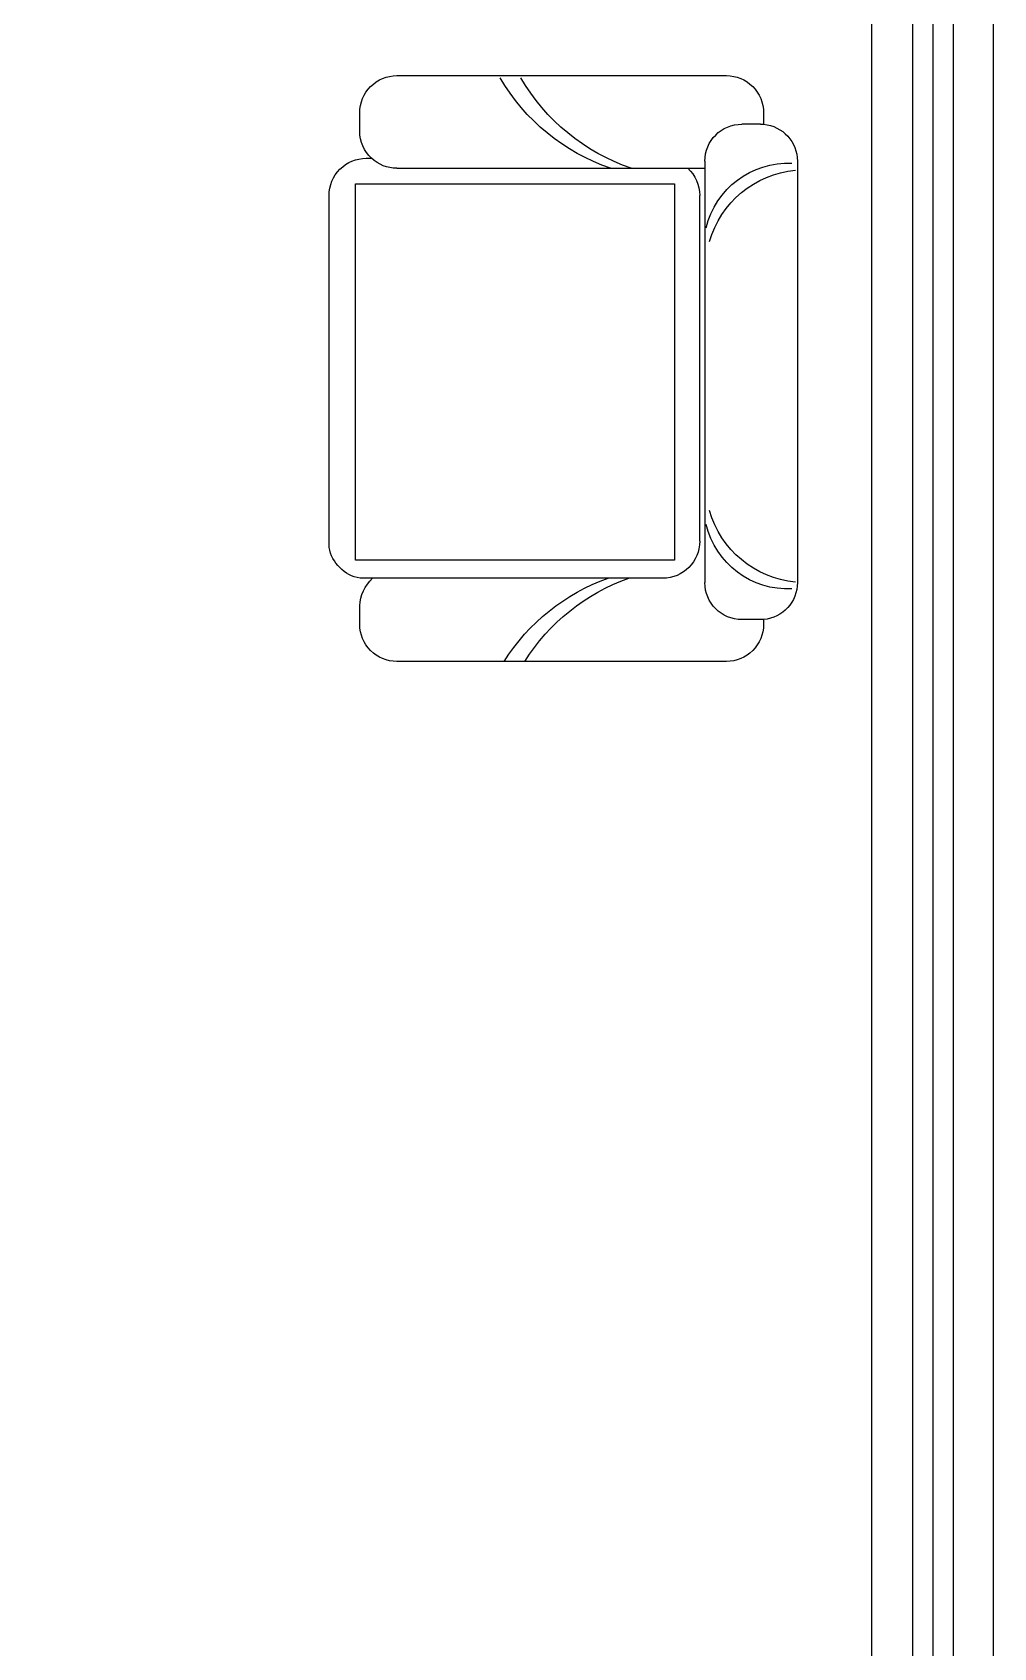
# Model space of a CAD drawing. Extents: x -6243262 to 3079315, y -2914302 to 172723.
# Drawn here: x -6222709 to -6221130, y -668848 to -666192 of the extents above; entities that cross this region are included whole.
import ezdxf

# ---------------------------------------------------------------- set-up
doc = ezdxf.new("R2010")
doc.units = 0
doc.header["$LTSCALE"] = 1000
doc.layers.add('fur', color=253, linetype='Continuous')

# ---------------------------------------------------------------- blocks, each defined once
blk = doc.blocks.new('$WINLIB2D$00000001')
at = {"color": 0}
for points in [[(-0.5, 0.5), (0.5, 0.5)], [(0.5, 0.16667), (-0.5, 0.16667)], [(0.5, -0.16667), (-0.5, -0.16667)], [(-0.5, -0.5), (0.5, -0.5)]]:
    blk.add_lwpolyline(points, dxfattribs=at)
blk = doc.blocks.new('$plan$00002641')
at = {"layer": 'fur', "color": 0}
for p, q in [((1712.1, -1118.4), (1093.3, -1118.4)), ((1093.3, -1118.4), (1093.3, -1642.8)), ((1712.1, -1642.8), (1712.1, -1118.4)), ((1741.9, -1623.1), (1741.9, -1146.5)), ((1067.9, -1186.3), (1067.9, -1692.4)), ((1093.3, -1642.8), (1712.1, -1642.8)), ((1056.3, -1692.4), (1749, -1692.4)), ((1681, -1684), (1112.4, -1684)), ((995.4, -1783.7), (995.4, -1753.3)), ((1809.9, -1783.7), (1809.9, -1753.3))]:
    blk.add_line(p, q, dxfattribs=at)
blk.add_lwpolyline([(995.6, -1788.9, 0.389489), (1056.3, -1844.6), (1749, -1844.6, 0.389489), (1809.7, -1788.9), (1817.8, -1788.9, 0.414214), (1878.7, -1728), (1878.7, -1186.3, 0.414214), (1817.8, -1125.4), (1787.3, -1125.4, 0.199654), (1741.9, -1146.5), (1741.9, -1125.8, 0.314071), (1691.1, -1075), (1112.4, -1075, 0.414214), (1051.5, -1135.9), (1051.5, -1144.7, 0.207927), (1007, -1125.4), (976.5, -1125.4, 0.414214), (915.6, -1186.3), (915.6, -1728, 0.414214), (976.5, -1788.9)], format="xyb", close=True, dxfattribs=at)
for centre, radius, start, end in [((1790, -1190.6), 65.3, 137.4728, 137.4728), ((1007, -1186.3), 60.9, 0, 43.0161), ((751.1, -1645.6), 334.7, 18.8232, 59.8898), ((2057.2, -1645.6), 334.7, 122.2352, 160.4279), ((751.1, -1679.5), 334.7, 18.8232, 59.8898), ((2057.2, -1679.5), 334.7, 122.2352, 160.4279), ((1681, -1623.1), 60.9, 270, 0), ((1112.4, -1623.1), 60.9, 223.0161, 270), ((1056.3, -1753.3), 60.9, 90, 180), ((1197.9, -1829.1), 138.3, 103.3773, 182.6905), ((1621.3, -1829.1), 138.3, 357.3095, 76.6227), ((1749, -1753.3), 60.9, 0, 90), ((1232.7, -1856.4), 162.3, 105.8072, 174.6336), ((1586.5, -1856.4), 162.3, 5.3664, 74.1928), ((1056.3, -1783.7), 60.9, 180, 184.8786), ((1749, -1783.7), 60.9, 355.1214, 0)]:
    blk.add_arc(centre, radius, start, end, dxfattribs=at)

msp = doc.modelspace()

# ---------------------------------------------------------------- linework, layer by layer
at = {"color": 8}
msp.add_lwpolyline([(-6234229.6, -679348.1), (-6234229.6, -673248.1), (-6232229.6, -673248.1), (-6232229.6, -665148.1), (-6221229.6, -665148.1), (-6221229.6, -679348.1)], close=True, dxfattribs=at)

# ---------------------------------------------------------------- block references
at = {"color": 8, "yscale": -1, "rotation": 270}
msp.add_blockref('$plan$00002641', (-6223296.6, -665348.1), dxfattribs=at)
at = {"color": 8, "xscale": 3900.000000002212, "yscale": -200, "zscale": 200, "rotation": 90}
msp.add_blockref('$WINLIB2D$00000001', (-6221229.6, -667698.1), dxfattribs=at)

doc.saveas('drawing.dxf')
